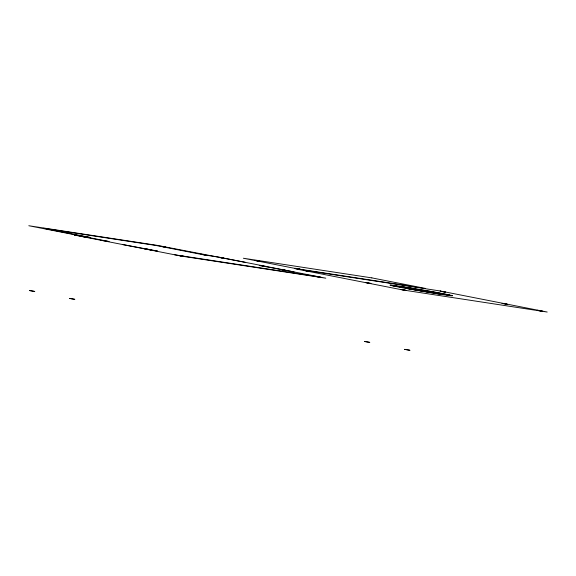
<?xml version="1.0" encoding="UTF-8"?>
<svg xmlns="http://www.w3.org/2000/svg" width="576" height="576" viewBox="0 0 576 576"><rect width="100%" height="100%" fill="white"/><g stroke="black" fill="none" stroke-linecap="round" stroke-linejoin="round"><path stroke-width="0.86" d="M160.654 246.283L163.116 246.65M149.422 249.581L144.23 248.688L149.45 249.574M184.37 256.464L179.194 255.578L184.399 256.457M320.954 277.344L318.701 277.006M370.822 283.435L365.63 282.542L370.85 283.428M542.354 311.198L537.17 310.306L542.39 311.191M412.387 288.403L392.494 285.602M433.174 291.838L432.144 291.722L449.647 295.178L446.767 294.854M412.042 288.367L410.71 288.202A17.345 0.36 9.7 0 0 406.318 287.525L402.574 287.057L430.121 291.37M430.394 291.398L431.194 291.485A30.888 0.648 9.7 0 0 423.274 290.102L416.282 288.914A30.607 0.641 9.7 0 0 409.644 287.82L401.494 286.531A31.493 0.662 9.7 0 0 393.041 285.322L391.414 285.134M101.03 240.293L109.058 241.524L28.8 225.734L157.262 245.376L245.542 262.39M122.76 244.57L157.543 251.064L149.515 249.833M267.278 266.666L259.25 265.442L294.034 271.93M174.593 254.765L319.111 276.862M421.927 291.002L426.866 291.722L419.969 290.362A18.338 0.382 9.7 0 0 417.456 289.915L390.708 285.35L392.753 285.84A32.076 0.67 9.7 0 0 399.132 287.129A31.428 0.655 9.7 0 0 409.486 289.044L413.813 289.814A31.709 0.662 9.7 0 0 426.47 291.989A31.954 0.67 9.7 0 0 434.095 293.242L440.532 294.257M421.315 290.902L405.454 288.158M257.717 260.935C266.213 262.246 248.17 259.171 257.342 260.87M297.842 268.834L300.132 269.165L294.926 268.286L297.468 268.769M163.577 246.845L165.859 247.176L160.69 246.305M306.698 270.929L308.988 271.26L303.79 270.382L306.432 270.77M390.334 285.242L391.522 285.437M203.702 254.736C210.521 255.751 196.034 253.469 203.249 254.549M221.789 257.94C228.636 258.955 214.128 256.68 221.328 257.753M283.651 270.115C292.363 271.462 273.809 268.294 283.277 270.05M318.427 276.847L315.799 276.444L320.983 277.337M433.246 291.852L435.874 292.327A31.514 0.662 9.7 0 1 441.432 293.357A32.659 0.684 9.7 0 1 445.154 294.07L448.186 294.682A31.464 0.662 9.7 0 1 452.39 295.654A33.53 0.706 9.7 0 1 452.614 295.74L452.023 295.826A31.003 0.648 9.7 0 1 449.158 295.51L446.746 295.178A58.111 1.217 9.7 0 1 444.204 294.811L428.702 291.722A17.669 0.367 9.7 0 1 428.234 291.607L439.776 293.364M446.479 294.804L443.066 294.134M440.41 294.228L405.504 288.166M440.021 293.414L443.023 294.12M390.262 285.221A32.076 0.67 9.7 0 1 391.342 285.12M82.397 236.513L87.588 237.406L82.44 236.513M400.615 289.418L405.799 290.311L400.615 289.418M29.527 290.549L34.718 291.442L29.527 290.549M440.287 291.233L445.478 292.126L440.287 291.233M69.66 298.447L74.837 299.34L69.696 298.447M502.15 303.408L507.341 304.294L502.15 303.408M364.529 341.474L369.72 342.367L364.529 341.474M404.662 349.366L409.846 350.258L404.662 349.366M371.83 277.884L243.367 258.242L296.878 268.769L425.333 288.41L371.83 277.884M155.916 245.462L43.517 228.276L90.331 237.485L74.275 235.03L181.282 256.082L325.8 278.179L218.794 257.126L202.738 254.671L155.916 245.462M440.194 290.981L295.675 268.884L402.682 289.937L547.2 312.034L440.194 290.981"/></g></svg>
